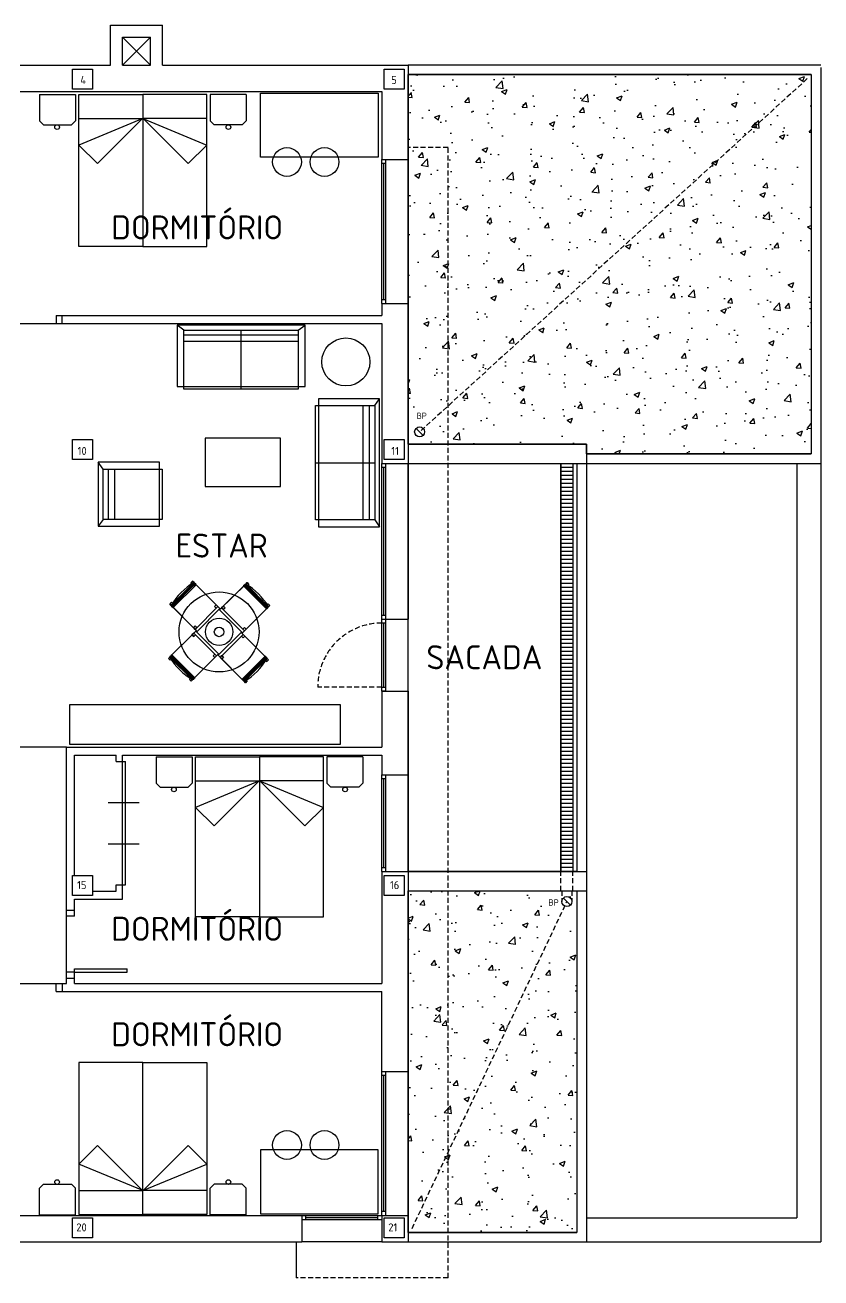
# Model space of a CAD drawing. Extents: x 37594 to 44658, y -15488 to -11373.
# Drawn here: x 39133 to 40128, y -15485 to -13919 of the extents above; entities that cross this region are included whole.
import ezdxf

# ---------------------------------------------------------------- set-up
doc = ezdxf.new("R2010")
doc.units = 0
doc.header["$LTSCALE"] = 25
doc.header["$MEASUREMENT"] = 0
doc.linetypes.add('RAYITAS', pattern=[0.375, 0.25, -0.125])
for name, color, linetype in [('CARASFIJAS', 3, 'CONTINUOUS'), ('CARPINTERIA', 5, 'CONTINUOUS'), ('CUBIERTA', 4, 'CONTINUOUS'), ('MUEBLES', 4, 'CONTINUOUS'), ('MUROS', 1, 'CONTINUOUS'), ('PAVIMENTOS', 4, 'CONTINUOUS'), ('PILARES', 2, 'CONTINUOUS'), ('PLANTA', 7, 'CONTINUOUS'), ('TEXTO', 10, 'CONTINUOUS'), ('TEXTOS', 10, 'CONTINUOUS'), ('TEXTOSPIL', 7, 'CONTINUOUS')]:
    doc.layers.add(name, color=color, linetype=linetype)
doc.styles.add('DIN', font='DIN')
doc.styles.add('FUTURA', font='din.shx', dxfattribs={"height": 30})

msp = doc.modelspace()

# ---------------------------------------------------------------- hatches: boundary and pattern name
at = {"layer": 'CUBIERTA'}
h = msp.add_hatch(dxfattribs=at)
h.set_pattern_fill('AR-CONC', color=256, scale=10, style=0)
h.set_pattern_definition([(50, (5619.305, 3469.755), (71.72602, -6.27521), [7.5, -82.5]), (355, (5619.305, 3469.755), (-13.87513, 75.21921), [6, -66]), (100.4514, (5625.28, 3469.23), (57.85094, 68.94395), [6.37402, -70.11421]), (46.1842, (5619.305, 3489.755), (106.7241, -16.5519), [11.25, -123.75]), (96.6356, (5628.2, 3488.38), (93.46627, 97.4118), [9.56103, -105.1713]), (351.1842, (5619.3, 3489.76), (93.4662, 97.41186), [9, -99]), (21, (5629.305, 3484.755), (59.690705, -40.26189), [7.5, -82.5]), (326, (5629.305, 3484.755), (24.33153, 72.515), [6, -66]), (71.4514, (5634.28, 3481.4), (84.02226, 32.25305), [6.37402, -70.11421]), (37.5, (5619.305, 3469.755), (1.215986, 33.289385), [0, -65.2, 0, -67, 0, -66.25]), (7.5, (5619.305, 3469.755), (26.306954, 39.44117), [0, -38.2, 0, -63.7, 0, -25.25]), (327.5, (5597.005, 3469.755), (53.382244, -2.255487), [0, -25, 0, -78, 0, -103.5]), (317.5, (5587.005, 3469.755), (58.318617, 10.0105), [0, -32.5, 0, -51.8, 0, -73.5])])
h.paths.add_polyline_path([(39612.2, -13981.2), (40116.1, -13981.2), (40116.1, -14455.2), (39835.2, -14455.2), (39835.2, -14443.2), (39612.2, -14443.2)])
h = msp.add_hatch(dxfattribs=at)
h.set_pattern_fill('AR-CONC', color=256, scale=10, style=0)
h.set_pattern_definition([(50, (5623.64, 5199.48), (71.72602, -6.27521), [7.5, -82.5]), (355, (5623.64, 5199.48), (-13.87513, 75.21921), [6, -66]), (100.4514, (5629.62, 5198.96), (57.85094, 68.94395), [6.37402, -70.11421]), (46.1842, (5623.64, 5219.48), (106.7241, -16.5519), [11.25, -123.75]), (96.6356, (5632.53, 5218.1), (93.46627, 97.4118), [9.56103, -105.1713]), (351.1842, (5623.64, 5219.48), (93.4662, 97.41186), [9, -99]), (21, (5633.64, 5214.48), (59.690705, -40.26189), [7.5, -82.5]), (326, (5633.64, 5214.48), (24.33153, 72.515), [6, -66]), (71.4514, (5638.614, 5211.124), (84.02226, 32.25305), [6.37402, -70.11421]), (37.5, (5623.64, 5199.48), (1.215986, 33.289385), [0, -65.2, 0, -67, 0, -66.25]), (7.5, (5623.64, 5199.48), (26.306954, 39.44117), [0, -38.2, 0, -63.7, 0, -25.25]), (327.5, (5601.34, 5199.48), (53.382244, -2.255487), [0, -25, 0, -78, 0, -103.5]), (317.5, (5591.34, 5199.48), (58.318617, 10.0105), [0, -32.5, 0, -51.8, 0, -73.5])])
h.paths.add_polyline_path([(39612.2, -15001.2), (39823.2, -15001.2), (39823.2, -15428.2), (39612.2, -15428.2)])
at = {"layer": 'PLANTA'}
h = msp.add_hatch(dxfattribs=at)
h.set_pattern_fill('LINE', color=4, scale=40, style=0)
h.set_pattern_definition([(0, (5457.1113, 8173.052), (0, 5), [])])
h.paths.add_polyline_path([(39803.2, -14467.2), (39818.2, -14467.2), (39818.2, -14977.2), (39803.2, -14977.2)])

# ---------------------------------------------------------------- linework, layer by layer
at = {"layer": 'CARASFIJAS'}
for p, q in [((39192.7, -13974.2), (39217.7, -13974.2)), ((39217.7, -13974.2), (39217.7, -13999.2)), ((39582.2, -13974.2), (39607.2, -13974.2)), ((39607.2, -13974.2), (39607.2, -13999.2)), ((39217.7, -14437.2), (39217.7, -14462.2)), ((39607.2, -14437.2), (39607.2, -14462.2)), ((39217.7, -14462.2), (39192.7, -14462.2)), ((39607.2, -14462.2), (39582.2, -14462.2)), ((39192.7, -14982.2), (39217.7, -14982.2)), ((39217.7, -14982.2), (39217.7, -15007.2)), ((39582.2, -14982.2), (39607.2, -14982.2)), ((39607.2, -14982.2), (39607.2, -15007.2)), ((39192.7, -15435.2), (39192.7, -15410.2)), ((39607.2, -15410.2), (39607.2, -15435.2)), ((39217.7, -15435.2), (39192.7, -15435.2)), ((39607.2, -15435.2), (39582.2, -15435.2))]:
    msp.add_line(p, q, dxfattribs=at)
at = {"layer": 'CARPINTERIA'}
for p, q in [((39579.2, -14267.2), (39579.2, -14087.2)), ((39584.2, -14092.2), (39579.2, -14092.2)), ((39581.7, -14262.2), (39581.7, -14092.2)), ((39584.2, -14267.2), (39584.2, -14087.2)), ((39579.2, -14262.2), (39584.2, -14262.2)), ((39172.2, -14282.2), (39179.7, -14282.2)), ((39172.2, -14282.2), (39172.2, -14292.2)), ((39172.2, -14292.2), (39179.7, -14292.2)), ((39579.2, -14751.7), (39579.2, -14467.2)), ((39584.2, -14751.7), (39584.2, -14467.2)), ((39584.2, -14472.2), (39579.2, -14472.2)), ((39581.7, -14656.7), (39581.7, -14472.2)), ((39579.2, -14656.7), (39584.2, -14656.7)), ((39579.2, -14661.7), (39584.2, -14661.7)), ((39584.2, -14666.7), (39579.2, -14666.7)), ((39581.7, -14746.7), (39581.7, -14666.7)), ((39579.2, -14746.7), (39584.2, -14746.7)), ((39584.2, -14751.7), (39579.2, -14751.7)), ((39255.2, -14839.7), (39259.2, -14839.7)), ((39255.2, -14993.7), (39255.2, -14839.7)), ((39259.2, -14993.7), (39259.2, -14839.7)), ((39579.2, -14977.2), (39579.2, -14856.2)), ((39584.2, -14861.2), (39579.2, -14861.2)), ((39581.7, -14972.2), (39581.7, -14861.2)), ((39584.2, -14977.2), (39584.2, -14856.2)), ((39237.3, -14891), (39276.1, -14891)), ((39237.3, -14942.4), (39276.1, -14942.4)), ((39579.2, -14972.2), (39584.2, -14972.2)), ((39255.2, -14993.7), (39259.2, -14993.7)), ((39185.2, -15032.9), (39185.2, -15025.4)), ((39195.2, -15032.9), (39185.2, -15032.9)), ((39195.2, -15032.9), (39195.2, -15025.4)), ((39185.2, -15110.4), (39185.2, -15102.9)), ((39195.2, -15102.9), (39185.2, -15102.9)), ((39195.2, -15098.9), (39261.2, -15098.9)), ((39195.2, -15102.9), (39195.2, -15098.9)), ((39195.2, -15102.9), (39261.2, -15102.9)), ((39195.2, -15110.4), (39195.2, -15102.9)), ((39261.2, -15102.9), (39261.2, -15098.9)), ((39172.2, -15127.2), (39172.2, -15117.2)), ((39172.2, -15117.2), (39179.7, -15117.2)), ((39172.2, -15127.2), (39179.7, -15127.2)), ((39579.2, -15407.2), (39579.2, -15227.2)), ((39584.2, -15232.2), (39579.2, -15232.2)), ((39581.7, -15402.2), (39581.7, -15232.2)), ((39584.2, -15407.2), (39584.2, -15227.2)), ((39479.2, -15407.2), (39579.2, -15407.2)), ((39484.2, -15412.2), (39484.2, -15407.2)), ((39574.2, -15412.2), (39574.2, -15407.2)), ((39584.2, -15402.2), (39579.2, -15402.2)), ((39479.2, -15412.2), (39579.2, -15412.2)), ((39484.2, -15409.7), (39574.2, -15409.7))]:
    msp.add_line(p, q, dxfattribs=at)
at = {"layer": 'CARPINTERIA', "linetype": 'RAYITAS'}
msp.add_line((39579.2, -14746.7), (39499.2, -14746.7), dxfattribs=at)
msp.add_arc((39579.2, -14746.7), 80, 90, 180, dxfattribs=at)
at = {"layer": 'CUBIERTA'}
msp.add_lwpolyline([(39612.2, -13981.2), (40116.1, -13981.2), (40116.1, -14455.2), (39835.2, -14455.2), (39835.2, -14443.2), (39612.2, -14443.2)], close=True, dxfattribs=at)
msp.add_lwpolyline([(39612.2, -15001.2), (39823.2, -15001.2), (39823.2, -15428.2), (39612.2, -15428.2), (39612.2, -15001.2)], dxfattribs=at)
at = {"layer": 'MUEBLES'}
for p, q in [((39151.4, -14005.9), (39196.4, -14005.9)), ((39151.4, -14005.9), (39151.4, -14038.9)), ((39196.4, -14005.9), (39196.4, -14038.9)), ((39200.6, -14006), (39280.6, -14006)), ((39200.6, -14196), (39200.6, -14006)), ((39360.6, -14006), (39280.6, -14006)), ((39280.6, -14006), (39280.6, -14196)), ((39280.6, -14006), (39280.6, -14196)), ((39360.6, -14196), (39360.6, -14006)), ((39409.8, -14005.9), (39364.8, -14005.9)), ((39364.8, -14005.9), (39364.8, -14038.9)), ((39409.8, -14005.9), (39409.8, -14038.9)), ((39156.4, -14043.9), (39151.4, -14038.9)), ((39156.4, -14043.9), (39191.4, -14043.9)), ((39191.4, -14043.9), (39196.4, -14038.9)), ((39280.6, -14036), (39200.6, -14069.2)), ((39200.6, -14036), (39280.6, -14036)), ((39280.6, -14035.7), (39223.9, -14092.4)), ((39280.6, -14035.7), (39337.3, -14092.4)), ((39280.6, -14036), (39360.6, -14069.2)), ((39280.6, -14036), (39280.6, -14036)), ((39280.6, -14036), (39280.6, -14036)), ((39280.6, -14036), (39280.6, -14036)), ((39280.6, -14036), (39280.6, -14036)), ((39280.6, -14036), (39280.6, -14036)), ((39280.6, -14036), (39280.6, -14036)), ((39360.6, -14036), (39280.6, -14036)), ((39369.8, -14043.9), (39364.8, -14038.9)), ((39404.8, -14043.9), (39369.8, -14043.9)), ((39404.8, -14043.9), (39409.8, -14038.9)), ((39200.6, -14069.2), (39223.9, -14092.4)), ((39360.6, -14069.2), (39337.3, -14092.4)), ((39280.6, -14196), (39200.6, -14196)), ((39280.6, -14196), (39360.6, -14196)), ((39331.9, -14300.4), (39323.4, -14294.4)), ((39474.9, -14300.4), (39483.4, -14294.4)), ((39474.9, -14306.9, 30.2), (39331.9, -14306.9)), ((39403.4, -14374.4), (39403.4, -14300.4, 36.5)), ((39474.9, -14314.8), (39331.9, -14314.8)), ((39570.5, -14394.8), (39576.5, -14386.3)), ((39556.1, -14537.8), (39556.1, -14394.8)), ((39564, -14537.8, 30.2), (39564, -14394.8)), ((39231, -14474.2), (39225, -14465.7)), ((39496.5, -14466.3), (39570.5, -14466.3, 36.5)), ((39237.5, -14474.2, 30.2), (39237.5, -14537.2)), ((39245.4, -14474.2), (39245.4, -14537.2)), ((39231, -14537.2), (39225, -14545.7)), ((39570.5, -14537.8), (39576.5, -14546.3)), ((39377.1, -14648.5, 55.1), (39344.5, -14615.9, 55.1)), ((39376.7, -14650.3, 55.1), (39409.2, -14617.9, 55.1)), ((39348.6, -14677, 55.1), (39316.1, -14644.6, 55.1)), ((39348.6, -14677, 55.1), (39377.1, -14648.5, 55.1)), ((39376.7, -14650.3, 55.1), (39405.2, -14678.8, 55.1)), ((39405.2, -14678.8, 55.1), (39437.8, -14646.2, 55.1)), ((39346.8, -14676.6, 55.1), (39314.2, -14709.3, 55.1)), ((39375.3, -14705.1, 55.1), (39346.8, -14676.6, 55.1)), ((39403.4, -14678.4, 55.1), (39374.9, -14706.9, 55.1)), ((39403.4, -14678.4, 55.1), (39435.9, -14710.9, 55.1)), ((39375.3, -14705.1, 55.1), (39342.8, -14737.6, 55.1)), ((39374.9, -14706.9, 55.1), (39407.5, -14739.6, 55.1)), ((39297.3, -14833.8), (39297.3, -14866.8)), ((39297.3, -14833.8), (39342.3, -14833.8)), ((39342.3, -14833.8), (39342.3, -14866.8)), ((39346.5, -15033.9), (39346.5, -14833.9)), ((39346.5, -14833.9), (39426.5, -14833.9)), ((39426.5, -14833.9), (39426.5, -15033.9)), ((39426.5, -14833.9), (39426.5, -15033.9)), ((39506.5, -14833.9), (39426.5, -14833.9)), ((39506.5, -15033.9), (39506.5, -14833.9)), ((39510.8, -14833.8), (39510.8, -14866.8)), ((39555.8, -14833.8), (39510.8, -14833.8)), ((39555.8, -14833.8), (39555.8, -14866.8)), ((39302.3, -14871.8), (39297.3, -14866.8)), ((39302.3, -14871.8), (39337.3, -14871.8)), ((39337.3, -14871.8), (39342.3, -14866.8)), ((39346.5, -14863.9), (39426.5, -14863.9)), ((39426.5, -14863.9), (39346.5, -14897.1)), ((39426.5, -14863.6), (39369.8, -14920.3)), ((39426.5, -14863.6), (39483.3, -14920.3)), ((39426.5, -14863.9), (39426.5, -14863.9)), ((39426.5, -14863.9), (39426.5, -14863.9)), ((39426.5, -14863.9), (39426.5, -14863.9)), ((39426.5, -14863.9), (39426.5, -14863.9)), ((39426.5, -14863.9), (39426.5, -14863.9)), ((39426.5, -14863.9), (39426.5, -14863.9)), ((39506.5, -14863.9), (39426.5, -14863.9)), ((39426.5, -14863.9), (39506.5, -14897.1)), ((39515.8, -14871.8), (39510.8, -14866.8)), ((39550.8, -14871.8), (39515.8, -14871.8)), ((39550.8, -14871.8), (39555.8, -14866.8)), ((39346.5, -14897.1), (39369.8, -14920.3)), ((39506.5, -14897.1), (39483.3, -14920.3)), ((39426.5, -15033.9), (39346.5, -15033.9)), ((39426.5, -15033.9), (39506.5, -15033.9)), ((39200.6, -15216), (39200.6, -15406)), ((39280.6, -15216), (39200.6, -15216)), ((39280.6, -15406), (39280.6, -15216)), ((39280.6, -15406), (39280.6, -15216)), ((39280.6, -15216), (39360.6, -15216)), ((39360.6, -15216), (39360.6, -15406)), ((39200.6, -15342.9), (39223.9, -15319.6)), ((39280.6, -15376.3), (39223.9, -15319.6)), ((39280.6, -15376.3), (39337.3, -15319.6)), ((39360.6, -15342.9), (39337.3, -15319.6)), ((39280.6, -15376), (39200.6, -15342.9)), ((39280.6, -15376), (39360.6, -15342.9)), ((39156.4, -15368.2), (39151.4, -15373.2)), ((39151.4, -15406.2), (39151.4, -15373.2)), ((39156.4, -15368.2), (39191.4, -15368.2)), ((39191.4, -15368.2), (39196.4, -15373.2)), ((39196.4, -15406.2), (39196.4, -15373.2)), ((39200.6, -15376), (39280.6, -15376)), ((39280.6, -15376), (39280.6, -15376)), ((39280.6, -15376), (39280.6, -15376)), ((39280.6, -15376), (39280.6, -15376)), ((39280.6, -15376), (39280.6, -15376)), ((39280.6, -15376), (39280.6, -15376)), ((39280.6, -15376), (39280.6, -15376)), ((39360.6, -15376), (39280.6, -15376)), ((39369.8, -15368.2), (39364.8, -15373.2)), ((39364.8, -15406.2), (39364.8, -15373.2)), ((39404.8, -15368.2), (39369.8, -15368.2)), ((39404.8, -15368.2), (39409.8, -15373.2)), ((39409.8, -15406.2), (39409.8, -15373.2)), ((39151.4, -15406.2), (39196.4, -15406.2)), ((39200.6, -15406), (39280.6, -15406)), ((39360.6, -15406), (39280.6, -15406)), ((39409.8, -15406.2), (39364.8, -15406.2))]:
    msp.add_line(p, q, dxfattribs=at)
for points in [[(39427.7, -14084.4), (39427.7, -14004.4), (39574.7, -14004.4), (39574.7, -14084.4)], [(39483.4, -14294.4), (39323.4, -14294.4), (39323.4, -14370.8), (39483.4, -14370.8)], [(39474.9, -14374.4), (39331.9, -14374.4), (39331.9, -14300.4), (39474.9, -14300.4)], [(39576.5, -14546.3), (39576.5, -14386.3), (39500.1, -14386.3), (39500.1, -14546.3)], [(39496.5, -14537.8), (39496.5, -14394.8), (39570.5, -14394.8), (39570.5, -14537.8)], [(39358.5, -14435.6), (39358.5, -14496.1), (39452.9, -14496.1), (39452.9, -14435.6)], [(39225, -14465.7), (39225, -14545.7), (39301.4, -14545.7), (39301.4, -14465.7)], [(39305, -14474.2), (39305, -14537.2), (39231, -14537.2), (39231, -14474.2)], [(39427.7, -15325), (39427.7, -15405), (39574.7, -15405), (39574.7, -15325)]]:
    msp.add_lwpolyline(points, close=True, dxfattribs=at)
for centre, radius in [((39173.6, -14046.8), 2.92), ((39387.6, -14046.8), 2.92), ((39460.8, -14090.3), 18), ((39507.7, -14090.3), 18), ((39534.4, -14340.3), 30), ((39376, -14677.7, 130.1), 50), ((39376, -14677.7, 55.1), 17.1), ((39376, -14677.7, 60.1), 6), ((39319.6, -14874.7), 2.92), ((39533.5, -14874.7), 2.92), ((39460.8, -15319.1), 18), ((39507.7, -15319.1), 18), ((39173.6, -15365.3), 2.92), ((39387.6, -15365.3), 2.92)]:
    msp.add_circle(centre, radius, dxfattribs=at)
for centre, start, end in [((39386.8, -14686.1, 55.1), 121.0622, 149.5557), ((39367.6, -14688.6, 55.1), 31.0622, 59.5557), ((39384.4, -14666.9, 55.1), 211.0622, 239.5557), ((39365.2, -14669.4, 55.1), 301.0622, 329.5557)]:
    msp.add_arc(centre, 82, start, end, dxfattribs=at)
for points in [[(39406.9, -14739, 135), (39405.2, -14737.3, 99.1), (39407.3, -14735.2, 99.1), (39409.1, -14736.9, 135)], [(39405.2, -14737.3, 99.1), (39405.2, -14737.3, 99.1), (39407.3, -14735.2, 99.1)], [(39409.5, -14737.3, 98.9), (39407.3, -14735.2, 99.1), (39405.2, -14737.3, 99.1), (39407.3, -14739.4, 98.9)], [(39409.1, -14736.9, 135), (39407.3, -14735.2, 99.1), (39409.5, -14737.3, 98.9), (39411.2, -14739, 134.8)], [(39407.3, -14735.2, 99.1), (39407.3, -14735.2, 99.1), (39407.3, -14735.2, 99.1), (39409.5, -14737.3, 98.9)], [(39407.3, -14739.4, 98.9), (39405.2, -14737.3, 99.1), (39406.9, -14739, 135), (39409.1, -14741.2, 134.8)], [(39409.1, -14741.2, 134.8), (39406.9, -14739, 135), (39409.1, -14736.9, 135), (39411.2, -14739, 134.8)], [(39411.2, -14739, 134.8), (39409.5, -14737.3, 98.9), (39407.3, -14739.4, 98.9), (39409.1, -14741.2, 134.8)], [(39409.1, -14741.2, 134.8), (39407.3, -14739.4, 98.9), (39409.1, -14741.2, 134.8)], [(39409.1, -14741.2, 134.8), (39409.1, -14741.2, 134.8), (39411.2, -14739, 134.8)]]:
    msp.add_3dface(points, dxfattribs=at)
at = {"layer": 'MUROS'}
for p, q in [((39240.2, -13919.2), (39305.2, -13919.2)), ((39240.2, -13969.2), (39240.2, -13919.2)), ((39305.2, -13969.2), (39305.2, -13919.2)), ((39255.2, -13969.2), (39255.2, -13934.2)), ((39255.2, -13934.2), (39290.2, -13934.2)), ((39290.2, -13969.2), (39290.2, -13934.2)), ((39004.7, -13969.2), (39240.2, -13969.2)), ((39255.2, -13969.2), (39290.2, -13969.2)), ((39305.2, -13969.2), (39612.2, -13969.2)), ((39612.2, -13969.2), (39612.2, -14087.2)), ((39094.7, -14002.2), (39579.2, -14002.2)), ((39579.2, -14002.2), (39579.2, -14087.2)), ((39579.2, -14087.2), (39612.2, -14087.2)), ((39579.2, -14267.2), (39579.2, -14282.2)), ((39579.2, -14267.2), (39612.2, -14267.2)), ((39612.2, -14267.2), (39612.2, -14467.2)), ((39179.7, -14282.2), (39579.2, -14282.2)), ((39179.7, -14292.2), (39179.7, -14282.2)), ((39179.7, -14292.2), (39579.2, -14292.2)), ((39579.2, -14292.2), (39579.2, -14467.2)), ((39579.2, -14467.2), (39612.2, -14467.2)), ((39579.2, -14751.7), (39612.2, -14751.7)), ((39579.2, -14751.7), (39579.2, -14821.7)), ((39612.2, -14751.7), (39612.2, -14856.2)), ((39185.2, -15025.4), (39185.2, -14821.7)), ((39185.2, -14821.7), (39579.2, -14821.7)), ((39195.2, -14982.2), (39195.2, -14831.7)), ((39195.2, -14831.7), (39247.2, -14831.7)), ((39247.2, -14839.7), (39247.2, -14831.7)), ((39247.2, -14839.7), (39255.2, -14839.7)), ((39255.2, -14839.7), (39255.2, -14831.7)), ((39255.2, -14831.7), (39579.2, -14831.7)), ((39579.2, -14831.7), (39579.2, -14856.2)), ((39579.2, -14856.2), (39612.2, -14856.2)), ((39579.2, -14977.2), (39579.2, -15117.2)), ((39579.2, -14977.2), (39612.2, -14977.2)), ((39612.2, -14977.2), (39612.2, -15227.2)), ((39217.7, -15001.7), (39247.2, -15001.7)), ((39247.2, -15001.7), (39247.2, -14993.7)), ((39247.2, -14993.7), (39255.2, -14993.7)), ((39255.2, -15001.7), (39255.2, -14993.7)), ((39255.2, -15011.7), (39255.2, -15001.7)), ((39195.2, -15011.7), (39255.2, -15011.7)), ((39195.2, -15025.4), (39195.2, -15011.7)), ((39185.2, -15025.4), (39195.2, -15025.4)), ((39185.2, -15117.2), (39185.2, -15110.4)), ((39185.2, -15110.4), (39195.2, -15110.4)), ((39195.2, -15117.2), (39195.2, -15110.4)), ((39179.7, -15117.2), (39179.7, -15127.2)), ((39179.7, -15117.2), (39185.2, -15117.2)), ((39179.7, -15127.2), (39579.2, -15127.2)), ((39195.2, -15117.2), (39579.2, -15117.2)), ((39579.2, -15227.2), (39579.2, -15127.2)), ((39579.2, -15227.2), (39612.2, -15227.2)), ((39094.7, -15407.2), (39479.2, -15407.2)), ((39479.2, -15407.2), (39479.2, -15440.2)), ((39579.2, -15407.2), (39612.2, -15407.2)), ((39579.2, -15407.2), (39579.2, -15440.2)), ((39612.2, -15407.2), (39612.2, -15440.2)), ((39004.7, -15440.2), (39479.2, -15440.2)), ((39579.2, -15440.2), (39612.2, -15440.2))]:
    msp.add_line(p, q, dxfattribs=at)
at = {"layer": 'PAVIMENTOS'}
for points in [[(39612.2, -14467.2), (39823.2, -14467.2), (39823.2, -14977.2), (39612.2, -14977.2)], [(39189.5, -14768.5), (39527.2, -14768.5), (39527.2, -14818.5), (39189.5, -14818.5)]]:
    msp.add_lwpolyline(points, close=True, dxfattribs=at)
at = {"layer": 'PILARES'}
for points in [[(39192.7, -13974.2), (39217.7, -13974.2), (39217.7, -13999.2), (39192.7, -13999.2)], [(39582.2, -13974.2), (39607.2, -13974.2), (39607.2, -13999.2), (39582.2, -13999.2)], [(39192.7, -14437.2), (39217.7, -14437.2), (39217.7, -14462.2), (39192.7, -14462.2)], [(39582.2, -14437.2), (39607.2, -14437.2), (39607.2, -14462.2), (39582.2, -14462.2)], [(39192.7, -14982.2), (39217.7, -14982.2), (39217.7, -15007.2), (39192.7, -15007.2)], [(39582.2, -14982.2), (39607.2, -14982.2), (39607.2, -15007.2), (39582.2, -15007.2)], [(39192.7, -15410.2), (39217.7, -15410.2), (39217.7, -15435.2), (39192.7, -15435.2)], [(39582.2, -15410.2), (39607.2, -15410.2), (39607.2, -15435.2), (39582.2, -15435.2)]]:
    msp.add_lwpolyline(points, close=True, dxfattribs=at)
at = {"layer": 'PLANTA'}
for p, q in [((39255.2, -13969.2), (39290.2, -13934.2)), ((39255.2, -13934.2), (39290.2, -13969.2)), ((40128.1, -13969.2), (39612.2, -13969.2)), ((40116.1, -13981.2), (39612.2, -13981.2)), ((40116.1, -13984.2), (40116.1, -14455.2)), ((40128.1, -13972.2), (40128.1, -14467.2)), ((39612.2, -14087.2), (39612.2, -14267.2)), ((39102.2, -14292.2), (39172.2, -14292.2)), ((39622.1, -14423.3), (39631, -14432.1)), ((39612.2, -14443.2), (39835.2, -14443.2)), ((39835.2, -14443.2), (39835.2, -15440.2)), ((40128.1, -14449.6), (40128.1, -15440.2)), ((39612.2, -14467.2), (39612.2, -14661.7)), ((39612.2, -14467.2), (40128.1, -14467.2)), ((39803.2, -14467.2), (39803.2, -14977.2)), ((39823.2, -14467.2), (39823.2, -14977.2)), ((39835.2, -14455.2), (40116.1, -14455.2)), ((40098.1, -14467.2), (40098.1, -15410.2)), ((39584.2, -14661.7), (39612.2, -14661.7)), ((39185.2, -14821.7), (39080.2, -14821.7)), ((39612.2, -14856.2), (39612.2, -14977.2)), ((39612.2, -14977.2), (39835.2, -14977.2)), ((39612.2, -15001.2), (39835.2, -15001.2)), ((39823.2, -15001.2), (39823.2, -15428.2)), ((39806.3, -15010.4), (39815.1, -15019.2)), ((39185.2, -15102.9), (39185.2, -15032.9)), ((39102.2, -15117.2), (39172.2, -15117.2)), ((39612.2, -15227.2), (39612.2, -15407.2)), ((39835.2, -15410.2), (40098.1, -15410.2)), ((39472.2, -15440.2), (39472.2, -15485.2)), ((39579.2, -15440.2), (39479.2, -15440.2)), ((39612.2, -15428.2), (39823.2, -15428.2)), ((39612.2, -15440.2), (39835.2, -15440.2)), ((39835.2, -15440.2), (40128.1, -15440.2))]:
    msp.add_line(p, q, dxfattribs=at)
at = {"layer": 'PLANTA', "linetype": 'RAYITAS'}
for p, q in [((40111.1, -13986.2), (39626.6, -14427.7)), ((39662.2, -14072.2), (39612.2, -14072.2)), ((39662.2, -15485.2), (39662.2, -14072.2)), ((39803.2, -15001.2), (39803.2, -14977.2)), ((39818.2, -15001.2), (39818.2, -14977.2)), ((39804.4, -15001.2), (39804.4, -15014.8)), ((39816.9, -15001.2), (39816.9, -15014.8)), ((39617.2, -15423.2), (39810.7, -15014.8)), ((39662.2, -15485.2), (39472.2, -15485.2))]:
    msp.add_line(p, q, dxfattribs=at)
at = {"layer": 'PLANTA', "color": 4}
msp.add_lwpolyline([(39803.2, -14467.2), (39818.2, -14467.2), (39818.2, -14977.2), (39803.2, -14977.2)], close=True, dxfattribs=at)
at = {"layer": 'PLANTA'}
for centre in [(39626.6, -14427.7), (39810.7, -15014.8)]:
    msp.add_circle(centre, 6.25, dxfattribs=at)

# ---------------------------------------------------------------- texts
at = {"layer": 'TEXTO', "color": 0, "style": 'FUTURA'}
for s, p in [('DORMITÓRIO', (39241.2, -14187.1)), ('ESTAR', (39321.7, -14584.8)), ('SACADA', (39635, -14724.4)), ('DORMITÓRIO', (39241.2, -15063.8)), ('DORMITÓRIO', (39241.2, -15195.6))]:
    msp.add_text(s, height=30, dxfattribs=at).set_placement(p)
at = {"layer": 'TEXTOS', "style": 'DIN'}
for p in [(39622.8, -14411.6), (39787.6, -15019.9)]:
    msp.add_text('BP', height=8, dxfattribs=at).set_placement(p)
at = {"layer": 'TEXTOSPIL', "style": 'DIN'}
for s, p in [('4', (39202.5, -13992.8)), ('5', (39591.2, -13992.8)), ('10', (39199.2, -14456.5)), ('11', (39591.2, -14456.5)), ('15', (39198.6, -14999.1)), ('16', (39589.5, -14999.1)), ('20', (39197.5, -15427)), ('21', (39587.4, -15427))]:
    msp.add_text(s, height=10, dxfattribs=at).set_placement(p)

# ---------------------------------------------------------------- meshes
at = {"layer": 'MUEBLES'}
mesh = msp.add_polymesh((6, 3), dxfattribs=at)
for k, corner in enumerate([(39374.6, -14646, 99.1), (39374.6, -14646, 97.1), (39374.6, -14646, 97.1), (39346.1, -14674.5, 99.1), (39346.1, -14674.5, 97.1), (39346.1, -14674.5, 97.1), (39316, -14644.4, 99.1), (39316, -14644.4, 97.1), (39346.1, -14674.5, 97.1), (39344.5, -14615.9, 99.1), (39344.5, -14615.9, 97.1), (39374.6, -14646, 97.1), (39344.5, -14615.9, 99.1), (39344.5, -14615.9, 99.1), (39374.6, -14646, 99.1), (39316, -14644.4, 99.1), (39316, -14644.4, 99.1), (39346.1, -14674.5, 99.1)]):
    mesh.set_mesh_vertex(divmod(k, 3), corner)
mesh = msp.add_polymesh((6, 3), dxfattribs=at)
for k, corner in enumerate([(39346.2, -14617.7, 135.1), (39347.2, -14618.7, 115.2), (39347.2, -14618.7, 115.2), (39317.6, -14646.3, 135.1), (39318.6, -14647.3, 115.2), (39318.6, -14647.3, 115.2), (39316.5, -14645.2, 135), (39317.5, -14646.2, 115.1), (39318.6, -14647.3, 115.2), (39345.1, -14616.6, 135), (39346.1, -14617.6, 115.1), (39347.2, -14618.7, 115.2), (39345.1, -14616.6, 135), (39345.1, -14616.6, 135), (39346.2, -14617.7, 135.1), (39316.5, -14645.2, 135), (39316.5, -14645.2, 135), (39317.6, -14646.3, 135.1)]):
    mesh.set_mesh_vertex(divmod(k, 3), corner)
mesh = msp.add_polymesh((6, 3), dxfattribs=at)
for k, corner in enumerate([(39345, -14616.4, 135), (39346.8, -14618.2, 99.1), (39346.8, -14618.2, 99.1), (39342.9, -14618.5, 135), (39344.6, -14620.3, 99.1), (39344.6, -14620.3, 99.1), (39340.8, -14616.4, 134.8), (39342.5, -14618.2, 98.9), (39344.6, -14620.3, 99.1), (39342.9, -14614.3, 134.8), (39344.7, -14616, 98.9), (39346.8, -14618.2, 99.1), (39342.9, -14614.3, 134.8), (39342.9, -14614.3, 134.8), (39345, -14616.4, 135), (39340.8, -14616.4, 134.8), (39340.8, -14616.4, 134.8), (39342.9, -14618.5, 135)]):
    mesh.set_mesh_vertex(divmod(k, 3), corner)
mesh = msp.add_polymesh((6, 3), dxfattribs=at)
for k, corner in enumerate([(39346.7, -14618.2, 97.1), (39346.7, -14618.2, 55.1), (39346.7, -14618.2, 55.1), (39344.6, -14620.3, 97.1), (39344.6, -14620.3, 55.1), (39344.6, -14620.3, 55.1), (39342.5, -14618.2, 97.1), (39342.5, -14618.2, 55.1), (39344.6, -14620.3, 55.1), (39344.6, -14616.1, 97.1), (39344.6, -14616.1, 55.1), (39346.7, -14618.2, 55.1), (39344.6, -14616.1, 97.1), (39344.6, -14616.1, 97.1), (39346.7, -14618.2, 97.1), (39342.5, -14618.2, 97.1), (39342.5, -14618.2, 97.1), (39344.6, -14620.3, 97.1)]):
    mesh.set_mesh_vertex(divmod(k, 3), corner)
mesh = msp.add_polymesh((6, 3), dxfattribs=at)
for k, corner in enumerate([(39407.7, -14676.3, 99.1), (39407.7, -14676.3, 97.1), (39407.7, -14676.3, 97.1), (39379.2, -14647.8, 99.1), (39379.2, -14647.8, 97.1), (39379.2, -14647.8, 97.1), (39409.3, -14617.7, 99.1), (39409.3, -14617.7, 97.1), (39379.2, -14647.8, 97.1), (39437.8, -14646.2, 99.1), (39437.8, -14646.2, 97.1), (39407.7, -14676.3, 97.1), (39437.8, -14646.2, 99.1), (39437.8, -14646.2, 99.1), (39407.7, -14676.3, 99.1), (39409.3, -14617.7, 99.1), (39409.3, -14617.7, 99.1), (39379.2, -14647.8, 99.1)]):
    mesh.set_mesh_vertex(divmod(k, 3), corner)
mesh = msp.add_polymesh((6, 3), dxfattribs=at)
for k, corner in enumerate([(39436, -14648, 135.1), (39435.1, -14648.9, 115.2), (39435.1, -14648.9, 115.2), (39407.4, -14619.4, 135.1), (39406.5, -14620.3, 115.2), (39406.5, -14620.3, 115.2), (39408.5, -14618.3, 135), (39407.6, -14619.3, 115.1), (39406.5, -14620.3, 115.2), (39437.1, -14646.9, 135), (39436.2, -14647.8, 115.1), (39435.1, -14648.9, 115.2), (39437.1, -14646.9, 135), (39437.1, -14646.9, 135), (39436, -14648, 135.1), (39408.5, -14618.3, 135), (39408.5, -14618.3, 135), (39407.4, -14619.4, 135.1)]):
    mesh.set_mesh_vertex(divmod(k, 3), corner)
mesh = msp.add_polymesh((6, 3), dxfattribs=at)
for k, corner in enumerate([(39410.9, -14620.4, 135), (39409.2, -14622.1, 99.1), (39409.2, -14622.1, 99.1), (39408.8, -14618.2, 135), (39407, -14620, 99.1), (39407, -14620, 99.1), (39410.9, -14616.1, 134.8), (39409.2, -14617.9, 98.9), (39407, -14620, 99.1), (39413, -14618.3, 134.8), (39411.3, -14620, 98.9), (39409.2, -14622.1, 99.1), (39413, -14618.3, 134.8), (39413, -14618.3, 134.8), (39410.9, -14620.4, 135), (39410.9, -14616.1, 134.8), (39410.9, -14616.1, 134.8), (39408.8, -14618.2, 135)]):
    mesh.set_mesh_vertex(divmod(k, 3), corner)
mesh = msp.add_polymesh((6, 3), dxfattribs=at)
for k, corner in enumerate([(39409.2, -14622.1, 97.1), (39409.2, -14622.1, 55.1), (39409.2, -14622.1, 55.1), (39407, -14620, 97.1), (39407, -14620, 55.1), (39407, -14620, 55.1), (39409.2, -14617.9, 97.1), (39409.2, -14617.9, 55.1), (39407, -14620, 55.1), (39411.3, -14620, 97.1), (39411.3, -14620, 55.1), (39409.2, -14622.1, 55.1), (39411.3, -14620, 97.1), (39411.3, -14620, 97.1), (39409.2, -14622.1, 97.1), (39409.2, -14617.9, 97.1), (39409.2, -14617.9, 97.1), (39407, -14620, 97.1)]):
    mesh.set_mesh_vertex(divmod(k, 3), corner)
mesh = msp.add_polymesh((6, 3), dxfattribs=at)
for k, corner in enumerate([(39318.6, -14642.8, 135), (39320.4, -14644.6, 99.1), (39320.4, -14644.6, 99.1), (39316.5, -14644.9, 135), (39318.2, -14646.7, 99.1), (39318.2, -14646.7, 99.1), (39314.4, -14642.8, 134.8), (39316.1, -14644.6, 98.9), (39318.2, -14646.7, 99.1), (39316.5, -14640.7, 134.8), (39318.2, -14642.4, 98.9), (39320.4, -14644.6, 99.1), (39316.5, -14640.7, 134.8), (39316.5, -14640.7, 134.8), (39318.6, -14642.8, 135), (39314.4, -14642.8, 134.8), (39314.4, -14642.8, 134.8), (39316.5, -14644.9, 135)]):
    mesh.set_mesh_vertex(divmod(k, 3), corner)
mesh = msp.add_polymesh((6, 3), dxfattribs=at)
for k, corner in enumerate([(39320.4, -14644.6, 97.1), (39320.4, -14644.6, 55.1), (39320.4, -14644.6, 55.1), (39318.2, -14646.7, 97.1), (39318.2, -14646.7, 55.1), (39318.2, -14646.7, 55.1), (39316.1, -14644.6, 97.1), (39316.1, -14644.6, 55.1), (39318.2, -14646.7, 55.1), (39318.2, -14642.4, 97.1), (39318.2, -14642.4, 55.1), (39320.4, -14644.6, 55.1), (39318.2, -14642.4, 97.1), (39318.2, -14642.4, 97.1), (39320.4, -14644.6, 97.1), (39316.1, -14644.6, 97.1), (39316.1, -14644.6, 97.1), (39318.2, -14646.7, 97.1)]):
    mesh.set_mesh_vertex(divmod(k, 3), corner)
mesh = msp.add_polymesh((6, 3), dxfattribs=at)
for k, corner in enumerate([(39374.6, -14646, 97.1), (39374.6, -14646, 55.1), (39374.6, -14646, 55.1), (39372.4, -14648.1, 97.1), (39372.4, -14648.1, 55.1), (39372.4, -14648.1, 55.1), (39370.3, -14646, 97.1), (39370.3, -14646, 55.1), (39372.4, -14648.1, 55.1), (39372.4, -14643.9, 97.1), (39372.4, -14643.9, 55.1), (39374.6, -14646, 55.1), (39372.4, -14643.9, 97.1), (39372.4, -14643.9, 97.1), (39374.6, -14646, 97.1), (39370.3, -14646, 97.1), (39370.3, -14646, 97.1), (39372.4, -14648.1, 97.1)]):
    mesh.set_mesh_vertex(divmod(k, 3), corner)
mesh = msp.add_polymesh((6, 3), dxfattribs=at)
for k, corner in enumerate([(39381.3, -14649.9, 97.1), (39381.3, -14649.9, 55.1), (39381.3, -14649.9, 55.1), (39379.2, -14647.8, 97.1), (39379.2, -14647.8, 55.1), (39379.2, -14647.8, 55.1), (39381.3, -14645.7, 97.1), (39381.3, -14645.7, 55.1), (39379.2, -14647.8, 55.1), (39383.5, -14647.8, 97.1), (39383.5, -14647.8, 55.1), (39381.3, -14649.9, 55.1), (39383.5, -14647.8, 97.1), (39383.5, -14647.8, 97.1), (39381.3, -14649.9, 97.1), (39381.3, -14645.7, 97.1), (39381.3, -14645.7, 97.1), (39379.2, -14647.8, 97.1)]):
    mesh.set_mesh_vertex(divmod(k, 3), corner)
mesh = msp.add_polymesh((6, 3), dxfattribs=at)
for k, corner in enumerate([(39435.5, -14648.5, 97.1), (39435.5, -14648.5, 55.1), (39435.5, -14648.5, 55.1), (39433.4, -14646.4, 97.1), (39433.4, -14646.4, 55.1), (39433.4, -14646.4, 55.1), (39435.5, -14644.2, 97.1), (39435.5, -14644.2, 55.1), (39433.4, -14646.4, 55.1), (39437.7, -14646.4, 97.1), (39437.7, -14646.4, 55.1), (39435.5, -14648.5, 55.1), (39437.7, -14646.4, 97.1), (39437.7, -14646.4, 97.1), (39435.5, -14648.5, 97.1), (39435.5, -14644.2, 97.1), (39435.5, -14644.2, 97.1), (39433.4, -14646.4, 97.1)]):
    mesh.set_mesh_vertex(divmod(k, 3), corner)
mesh = msp.add_polymesh((6, 3), dxfattribs=at)
for k, corner in enumerate([(39437.3, -14646.8, 135), (39435.6, -14648.5, 99.1), (39435.6, -14648.5, 99.1), (39435.2, -14644.7, 135), (39433.5, -14646.4, 99.1), (39433.5, -14646.4, 99.1), (39437.3, -14642.5, 134.8), (39435.6, -14644.3, 98.9), (39433.5, -14646.4, 99.1), (39439.4, -14644.7, 134.8), (39437.7, -14646.4, 98.9), (39435.6, -14648.5, 99.1), (39439.4, -14644.7, 134.8), (39439.4, -14644.7, 134.8), (39437.3, -14646.8, 135), (39437.3, -14642.5, 134.8), (39437.3, -14642.5, 134.8), (39435.2, -14644.7, 135)]):
    mesh.set_mesh_vertex(divmod(k, 3), corner)
mesh = msp.add_polymesh((6, 3), dxfattribs=at)
for k, corner in enumerate([(39348.2, -14672.4, 97.1), (39348.2, -14672.4, 55.1), (39348.2, -14672.4, 55.1), (39346.1, -14674.5, 97.1), (39346.1, -14674.5, 55.1), (39346.1, -14674.5, 55.1), (39343.9, -14672.4, 97.1), (39343.9, -14672.4, 55.1), (39346.1, -14674.5, 55.1), (39346.1, -14670.3, 97.1), (39346.1, -14670.3, 55.1), (39348.2, -14672.4, 55.1), (39346.1, -14670.3, 97.1), (39346.1, -14670.3, 97.1), (39348.2, -14672.4, 97.1), (39343.9, -14672.4, 97.1), (39343.9, -14672.4, 97.1), (39346.1, -14674.5, 97.1)]):
    mesh.set_mesh_vertex(divmod(k, 3), corner)
mesh = msp.add_polymesh((6, 3), dxfattribs=at)
for k, corner in enumerate([(39407.7, -14676.3, 97.1), (39407.7, -14676.3, 55.1), (39407.7, -14676.3, 55.1), (39405.6, -14674.2, 97.1), (39405.6, -14674.2, 55.1), (39405.6, -14674.2, 55.1), (39407.7, -14672.1, 97.1), (39407.7, -14672.1, 55.1), (39405.6, -14674.2, 55.1), (39409.8, -14674.2, 97.1), (39409.8, -14674.2, 55.1), (39407.7, -14676.3, 55.1), (39409.8, -14674.2, 97.1), (39409.8, -14674.2, 97.1), (39407.7, -14676.3, 97.1), (39407.7, -14672.1, 97.1), (39407.7, -14672.1, 97.1), (39405.6, -14674.2, 97.1)]):
    mesh.set_mesh_vertex(divmod(k, 3), corner)
mesh = msp.add_polymesh((6, 3), dxfattribs=at)
for k, corner in enumerate([(39344.3, -14679.2, 99.1), (39344.3, -14679.2, 97.1), (39344.3, -14679.2, 97.1), (39372.8, -14707.7, 99.1), (39372.8, -14707.7, 97.1), (39372.8, -14707.7, 97.1), (39342.7, -14737.7, 99.1), (39342.7, -14737.7, 97.1), (39372.8, -14707.7, 97.1), (39314.2, -14709.2, 99.1), (39314.2, -14709.2, 97.1), (39344.3, -14679.2, 97.1), (39314.2, -14709.2, 99.1), (39314.2, -14709.2, 99.1), (39344.3, -14679.2, 99.1), (39342.7, -14737.7, 99.1), (39342.7, -14737.7, 99.1), (39372.8, -14707.7, 99.1)]):
    mesh.set_mesh_vertex(divmod(k, 3), corner)
mesh = msp.add_polymesh((6, 3), dxfattribs=at)
for k, corner in enumerate([(39344.3, -14679.2, 97.1), (39344.3, -14679.2, 55.1), (39344.3, -14679.2, 55.1), (39346.4, -14681.3, 97.1), (39346.4, -14681.3, 55.1), (39346.4, -14681.3, 55.1), (39344.3, -14683.4, 97.1), (39344.3, -14683.4, 55.1), (39346.4, -14681.3, 55.1), (39342.1, -14681.3, 97.1), (39342.1, -14681.3, 55.1), (39344.3, -14679.2, 55.1), (39342.1, -14681.3, 97.1), (39342.1, -14681.3, 97.1), (39344.3, -14679.2, 97.1), (39344.3, -14683.4, 97.1), (39344.3, -14683.4, 97.1), (39346.4, -14681.3, 97.1)]):
    mesh.set_mesh_vertex(divmod(k, 3), corner)
mesh = msp.add_polymesh((6, 3), dxfattribs=at)
for k, corner in enumerate([(39377.4, -14709.5, 99.1), (39377.4, -14709.5, 97.1), (39377.4, -14709.5, 97.1), (39405.9, -14681, 99.1), (39405.9, -14681, 97.1), (39405.9, -14681, 97.1), (39436, -14711, 99.1), (39436, -14711, 97.1), (39405.9, -14681, 97.1), (39407.5, -14739.5, 99.1), (39407.5, -14739.5, 97.1), (39377.4, -14709.5, 97.1), (39407.5, -14739.5, 99.1), (39407.5, -14739.5, 99.1), (39377.4, -14709.5, 99.1), (39436, -14711, 99.1), (39436, -14711, 99.1), (39405.9, -14681, 99.1)]):
    mesh.set_mesh_vertex(divmod(k, 3), corner)
mesh = msp.add_polymesh((6, 3), dxfattribs=at)
for k, corner in enumerate([(39403.8, -14683.1, 97.1), (39403.8, -14683.1, 55.1), (39403.8, -14683.1, 55.1), (39405.9, -14681, 97.1), (39405.9, -14681, 55.1), (39405.9, -14681, 55.1), (39408, -14683.1, 97.1), (39408, -14683.1, 55.1), (39405.9, -14681, 55.1), (39405.9, -14685.2, 97.1), (39405.9, -14685.2, 55.1), (39403.8, -14683.1, 55.1), (39405.9, -14685.2, 97.1), (39405.9, -14685.2, 97.1), (39403.8, -14683.1, 97.1), (39408, -14683.1, 97.1), (39408, -14683.1, 97.1), (39405.9, -14681, 97.1)]):
    mesh.set_mesh_vertex(divmod(k, 3), corner)
mesh = msp.add_polymesh((6, 3), dxfattribs=at)
for k, corner in enumerate([(39314.7, -14708.7, 135), (39316.4, -14707, 99.1), (39316.4, -14707, 99.1), (39316.8, -14710.8, 135), (39318.5, -14709.1, 99.1), (39318.5, -14709.1, 99.1), (39314.7, -14712.9, 134.8), (39316.4, -14711.2, 98.9), (39318.5, -14709.1, 99.1), (39312.6, -14710.8, 134.8), (39314.3, -14709.1, 98.9), (39316.4, -14707, 99.1), (39312.6, -14710.8, 134.8), (39312.6, -14710.8, 134.8), (39314.7, -14708.7, 135), (39314.7, -14712.9, 134.8), (39314.7, -14712.9, 134.8), (39316.8, -14710.8, 135)]):
    mesh.set_mesh_vertex(divmod(k, 3), corner)
mesh = msp.add_polymesh((6, 3), dxfattribs=at)
for k, corner in enumerate([(39316.4, -14707, 97.1), (39316.4, -14707, 55.1), (39316.4, -14707, 55.1), (39318.6, -14709.1, 97.1), (39318.6, -14709.1, 55.1), (39318.6, -14709.1, 55.1), (39316.4, -14711.2, 97.1), (39316.4, -14711.2, 55.1), (39318.6, -14709.1, 55.1), (39314.3, -14709.1, 97.1), (39314.3, -14709.1, 55.1), (39316.4, -14707, 55.1), (39314.3, -14709.1, 97.1), (39314.3, -14709.1, 97.1), (39316.4, -14707, 97.1), (39316.4, -14711.2, 97.1), (39316.4, -14711.2, 97.1), (39318.6, -14709.1, 97.1)]):
    mesh.set_mesh_vertex(divmod(k, 3), corner)
mesh = msp.add_polymesh((6, 3), dxfattribs=at)
for k, corner in enumerate([(39316, -14707.5, 135.1), (39316.9, -14706.5, 115.2), (39316.9, -14706.5, 115.2), (39344.5, -14736.1, 135.1), (39345.5, -14735.1, 115.2), (39345.5, -14735.1, 115.2), (39343.5, -14737.2, 135), (39344.4, -14736.2, 115.1), (39345.5, -14735.1, 115.2), (39314.9, -14708.6, 135), (39315.8, -14707.6, 115.1), (39316.9, -14706.5, 115.2), (39314.9, -14708.6, 135), (39314.9, -14708.6, 135), (39316, -14707.5, 135.1), (39343.5, -14737.2, 135), (39343.5, -14737.2, 135), (39344.5, -14736.1, 135.1)]):
    mesh.set_mesh_vertex(divmod(k, 3), corner)
mesh = msp.add_polymesh((6, 3), dxfattribs=at)
for k, corner in enumerate([(39370.6, -14705.5, 97.1), (39370.6, -14705.5, 55.1), (39370.6, -14705.5, 55.1), (39372.8, -14707.7, 97.1), (39372.8, -14707.7, 55.1), (39372.8, -14707.7, 55.1), (39370.6, -14709.8, 97.1), (39370.6, -14709.8, 55.1), (39372.8, -14707.7, 55.1), (39368.5, -14707.7, 97.1), (39368.5, -14707.7, 55.1), (39370.6, -14705.5, 55.1), (39368.5, -14707.7, 97.1), (39368.5, -14707.7, 97.1), (39370.6, -14705.5, 97.1), (39370.6, -14709.8, 97.1), (39370.6, -14709.8, 97.1), (39372.8, -14707.7, 97.1)]):
    mesh.set_mesh_vertex(divmod(k, 3), corner)
mesh = msp.add_polymesh((6, 3), dxfattribs=at)
for k, corner in enumerate([(39377.4, -14709.5, 97.1), (39377.4, -14709.5, 55.1), (39377.4, -14709.5, 55.1), (39379.5, -14707.3, 97.1), (39379.5, -14707.3, 55.1), (39379.5, -14707.3, 55.1), (39381.7, -14709.5, 97.1), (39381.7, -14709.5, 55.1), (39379.5, -14707.3, 55.1), (39379.5, -14711.6, 97.1), (39379.5, -14711.6, 55.1), (39377.4, -14709.5, 55.1), (39379.5, -14711.6, 97.1), (39379.5, -14711.6, 97.1), (39377.4, -14709.5, 97.1), (39381.7, -14709.5, 97.1), (39381.7, -14709.5, 97.1), (39379.5, -14707.3, 97.1)]):
    mesh.set_mesh_vertex(divmod(k, 3), corner)
mesh = msp.add_polymesh((6, 3), dxfattribs=at)
for k, corner in enumerate([(39405.7, -14737.8, 135.1), (39404.8, -14736.8, 115.2), (39404.8, -14736.8, 115.2), (39434.3, -14709.2, 135.1), (39433.4, -14708.2, 115.2), (39433.4, -14708.2, 115.2), (39435.4, -14710.3, 135), (39434.5, -14709.3, 115.1), (39433.4, -14708.2, 115.2), (39406.8, -14738.9, 135), (39405.9, -14737.9, 115.1), (39404.8, -14736.8, 115.2), (39406.8, -14738.9, 135), (39406.8, -14738.9, 135), (39405.7, -14737.8, 135.1), (39435.4, -14710.3, 135), (39435.4, -14710.3, 135), (39434.3, -14709.2, 135.1)]):
    mesh.set_mesh_vertex(divmod(k, 3), corner)
mesh = msp.add_polymesh((6, 3), dxfattribs=at)
for k, corner in enumerate([(39433.4, -14712.6, 135), (39431.6, -14710.9, 99.1), (39431.6, -14710.9, 99.1), (39435.5, -14710.5, 135), (39433.7, -14708.8, 99.1), (39433.7, -14708.8, 99.1), (39437.6, -14712.6, 134.8), (39435.9, -14710.9, 98.9), (39433.7, -14708.8, 99.1), (39435.5, -14714.8, 134.8), (39433.7, -14713, 98.9), (39431.6, -14710.9, 99.1), (39435.5, -14714.8, 134.8), (39435.5, -14714.8, 134.8), (39433.4, -14712.6, 135), (39437.6, -14712.6, 134.8), (39437.6, -14712.6, 134.8), (39435.5, -14710.5, 135)]):
    mesh.set_mesh_vertex(divmod(k, 3), corner)
mesh = msp.add_polymesh((6, 3), dxfattribs=at)
for k, corner in enumerate([(39431.6, -14710.9, 97.1), (39431.6, -14710.9, 55.1), (39431.6, -14710.9, 55.1), (39433.7, -14708.8, 97.1), (39433.7, -14708.8, 55.1), (39433.7, -14708.8, 55.1), (39435.9, -14710.9, 97.1), (39435.9, -14710.9, 55.1), (39433.7, -14708.8, 55.1), (39433.7, -14713, 97.1), (39433.7, -14713, 55.1), (39431.6, -14710.9, 55.1), (39433.7, -14713, 97.1), (39433.7, -14713, 97.1), (39431.6, -14710.9, 97.1), (39435.9, -14710.9, 97.1), (39435.9, -14710.9, 97.1), (39433.7, -14708.8, 97.1)]):
    mesh.set_mesh_vertex(divmod(k, 3), corner)
mesh = msp.add_polymesh((6, 3), dxfattribs=at)
for k, corner in enumerate([(39341.1, -14735.1, 135), (39342.8, -14733.4, 99.1), (39342.8, -14733.4, 99.1), (39343.2, -14737.2, 135), (39344.9, -14735.5, 99.1), (39344.9, -14735.5, 99.1), (39341.1, -14739.3, 134.8), (39342.8, -14737.6, 98.9), (39344.9, -14735.5, 99.1), (39339, -14737.2, 134.8), (39340.7, -14735.5, 98.9), (39342.8, -14733.4, 99.1), (39339, -14737.2, 134.8), (39339, -14737.2, 134.8), (39341.1, -14735.1, 135), (39341.1, -14739.3, 134.8), (39341.1, -14739.3, 134.8), (39343.2, -14737.2, 135)]):
    mesh.set_mesh_vertex(divmod(k, 3), corner)
mesh = msp.add_polymesh((6, 3), dxfattribs=at)
for k, corner in enumerate([(39342.8, -14733.4, 97.1), (39342.8, -14733.4, 55.1), (39342.8, -14733.4, 55.1), (39344.9, -14735.5, 97.1), (39344.9, -14735.5, 55.1), (39344.9, -14735.5, 55.1), (39342.8, -14737.6, 97.1), (39342.8, -14737.6, 55.1), (39344.9, -14735.5, 55.1), (39340.7, -14735.5, 97.1), (39340.7, -14735.5, 55.1), (39342.8, -14733.4, 55.1), (39340.7, -14735.5, 97.1), (39340.7, -14735.5, 97.1), (39342.8, -14733.4, 97.1), (39342.8, -14737.6, 97.1), (39342.8, -14737.6, 97.1), (39344.9, -14735.5, 97.1)]):
    mesh.set_mesh_vertex(divmod(k, 3), corner)
mesh = msp.add_polymesh((6, 3), dxfattribs=at)
for k, corner in enumerate([(39405.2, -14737.3, 97.1), (39405.2, -14737.3, 55.1), (39405.2, -14737.3, 55.1), (39407.4, -14735.2, 97.1), (39407.4, -14735.2, 55.1), (39407.4, -14735.2, 55.1), (39409.5, -14737.3, 97.1), (39409.5, -14737.3, 55.1), (39407.4, -14735.2, 55.1), (39407.4, -14739.4, 97.1), (39407.4, -14739.4, 55.1), (39405.2, -14737.3, 55.1), (39407.4, -14739.4, 97.1), (39407.4, -14739.4, 97.1), (39405.2, -14737.3, 97.1), (39409.5, -14737.3, 97.1), (39409.5, -14737.3, 97.1), (39407.4, -14735.2, 97.1)]):
    mesh.set_mesh_vertex(divmod(k, 3), corner)

doc.saveas('drawing.dxf')
